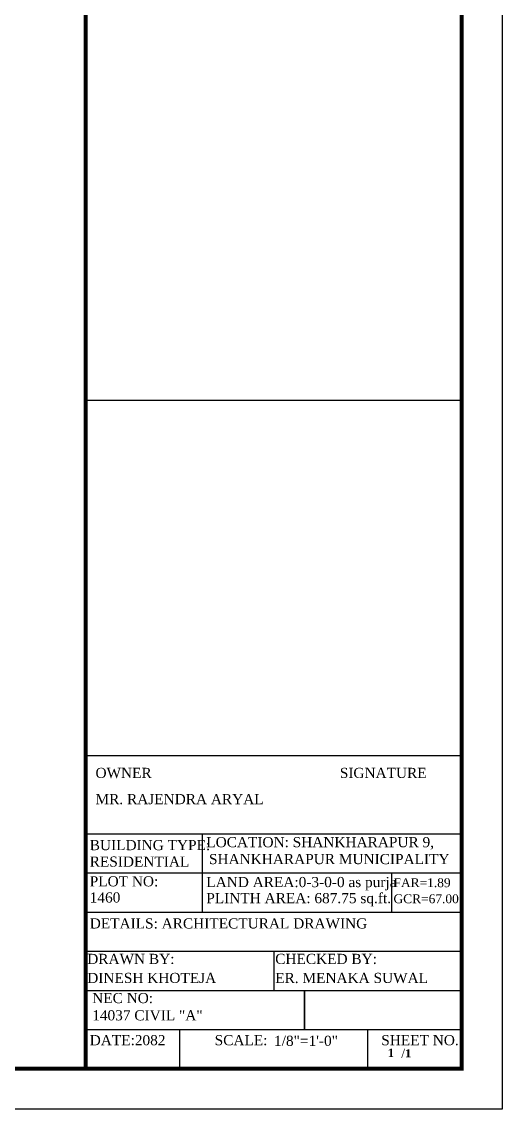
# Model space of a CAD drawing. Header units: inches. Extents: x -9998782 to 66725, y -6520505 to 8308.
# Drawn here: x -4997543 to -4996975, y -3262045 to -3260759 of the extents above; entities that cross this region are included whole.
import ezdxf

# ---------------------------------------------------------------- set-up
doc = ezdxf.new("R2010")
doc.units = ezdxf.units.IN
doc.header["$LTSCALE"] = 2
doc.header["$MEASUREMENT"] = 0
doc.layers.get('0').update_dxf_attribs({"linetype": 'CONTINUOUS'})
for name, color, linetype, lineweight in [('A-WALL', 5, 'CONTINUOUS', 35), ('TEXT', 181, 'CONTINUOUS', 25), ('Text 0.200', 122, 'CONTINUOUS', 20)]:
    doc.layers.add(name, color=color, linetype=linetype, lineweight=lineweight)
doc.styles.add('ordinary', font='times.ttf')
doc.styles.get("Standard").update_dxf_attribs({"font": 'ARIALN.TTF'})

msp = doc.modelspace()

# ---------------------------------------------------------------- linework, layer by layer
for p, q in [((-4997467.59, -3261206.04), (-4997022.94, -3261206.04)), ((-4997467.59, -3261626.31), (-4997022.94, -3261626.31))]:
    msp.add_line(p, q)
msp.add_lwpolyline([(-5000149.75, -3262044.85), (-5000149.75, -3259799.81), (-4996974.94, -3259799.81), (-4996974.94, -3262044.85)], close=True)
at = {"const_width": 4.8}
msp.add_lwpolyline([(-4997022.94, -3261996.85), (-4997022.94, -3259847.81), (-5000005.75, -3259847.81), (-5000005.75, -3261996.85)], close=True, dxfattribs=at)
msp.add_lwpolyline([(-4997467.59, -3261996.85), (-4997467.59, -3259847.81)], dxfattribs=at)
at = {"layer": 'A-WALL', "ltscale": 50}
msp.add_line((-4997208.98, -3261904.22), (-4997208.98, -3261950.53), dxfattribs=at)
at = {"layer": 'TEXT'}
for p, q in [((-4997467.59, -3261718.95), (-4997022.94, -3261718.95)), ((-4997329.72, -3261718.95), (-4997329.72, -3261811.58)), ((-4997467.59, -3261765.26), (-4997022.94, -3261765.26)), ((-4997105.85, -3261765.26), (-4997105.85, -3261811.63)), ((-4997467.59, -3261811.58), (-4997022.94, -3261811.58)), ((-4997467.59, -3261857.9), (-4997022.94, -3261857.9)), ((-4997245.27, -3261857.9), (-4997245.27, -3261904.26)), ((-4997467.59, -3261904.22), (-4997022.94, -3261904.22)), ((-4997467.59, -3261950.53), (-4997022.94, -3261950.53)), ((-4997356.43, -3261996.85), (-4997356.43, -3261950.53)), ((-4997134.11, -3261996.85), (-4997134.11, -3261950.53))]:
    msp.add_line(p, q, dxfattribs=at)

# ---------------------------------------------------------------- texts
at = {"insert": (-4997134.11, -3261959.63), "char_height": 6.54232, "width": 86.8429, "attachment_point": 1}
msp.add_mtext('\\A1;{\\fTimes New Roman|b1|i0|c0|p18;\\H1.2367x;\\P\\pi29.76545;\\H0.80859x;    \\fBookman Old Style|b0|i0|c0|p18;\\H1.6907x;/\\fBookman Old Style|b1|i0|c0|p18;\\H0.86414x;1\\fArial|b1|i0|c0|p34;\\H1.2047x; \\H0.8998x;   }', dxfattribs=at)
at = {"layer": 'TEXT', "style": 'ordinary'}
for s, height, p in [('OWNER', 12, (-4997456.04, -3261653.04)), ('SIGNATURE', 12, (-4997167.08, -3261653.04)), ('MR. RAJENDRA ARYAL', 12, (-4997456.04, -3261684.02)), ('LOCATION: SHANKHARAPUR 9,', 12, (-4997324.99, -3261734.93)), ('BUILDING TYPE:  ', 12, (-4997462.87, -3261738.42)), ('RESIDENTIAL', 12, (-4997462.87, -3261757.92)), ('SHANKHARAPUR MUNICIPALITY', 12, (-4997321.82, -3261754.93)), ('PLOT NO: ', 12, (-4997462.87, -3261781.25)), ('LAND AREA:0-3-0-0 as purja', 12, (-4997324.99, -3261782.12)), ('FAR=1.89', 10.5, (-4997103.56, -3261782.17)), ('1460', 12, (-4997462.87, -3261800.33)), ('PLINTH AREA: 687.75 sq.ft.', 12, (-4997324.99, -3261801.12)), ('GCR=67.00', 10.5, (-4997103.56, -3261801.17)), ('DETAILS: ARCHITECTURAL DRAWING ', 12, (-4997462.87, -3261831.06)), ('DRAWN BY:', 12, (-4997465.82, -3261873.02)), ('CHECKED BY: ', 12, (-4997243.49, -3261873.02)), ('DINESH KHOTEJA', 12, (-4997465.82, -3261895.52)), ('ER. MENAKA SUWAL', 12, (-4997243.49, -3261895.52)), ('NEC NO:', 12, (-4997459.96, -3261919.33)), ('14037 CIVIL "A"', 12, (-4997459.96, -3261939.74)), ('DATE:2082', 12, (-4997462.87, -3261969.14)), ('SCALE:', 12, (-4997315.09, -3261969.14)), ('SHEET NO.', 12, (-4997118.06, -3261969.14))]:
    msp.add_text(s, height=height, dxfattribs=at).set_placement(p)
msp.add_attdef('1/8"=1\'-0"', (-4997244.89, -3261969.9), 'SCALE', height=12, dxfattribs=at)
at = {"layer": 'Text 0.200', "ltscale": 10, "insert": (-4997106.62, -3261973.22), "char_height": 9.9298, "width": 19.4821, "attachment_point": 2}
msp.add_mtext('{\\fBookman Old Style|b1|i0|c0|p18;1}', dxfattribs=at)

doc.saveas('drawing.dxf')
